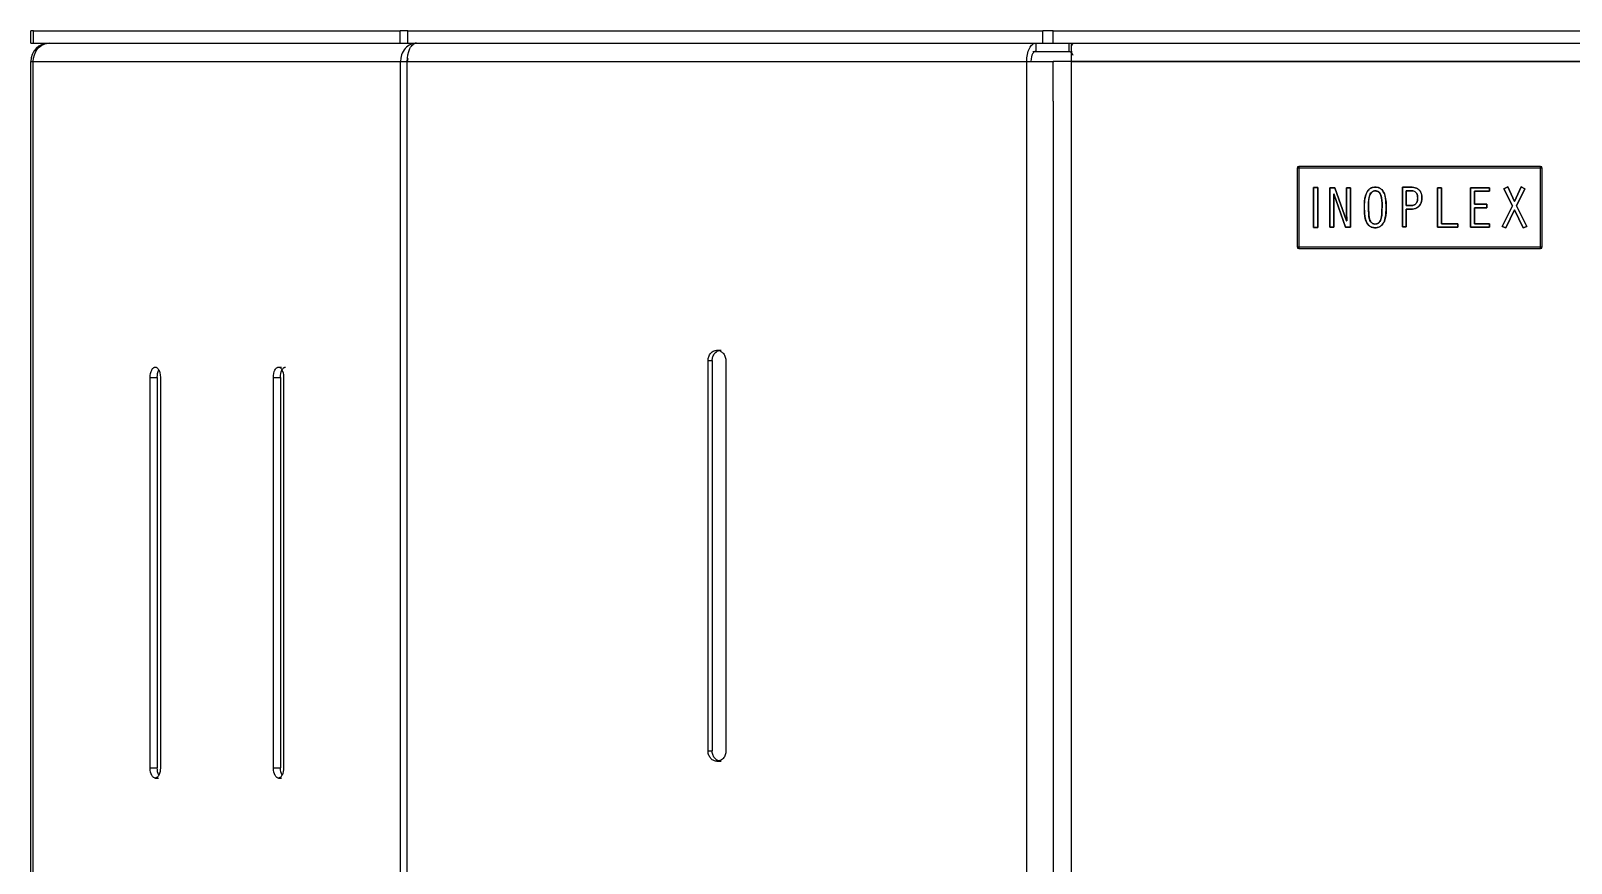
# Model space of a CAD drawing. Header units: millimetres. Extents: x 10366 to 13995, y 24552 to 29685.
# Drawn here: x 12530.9 to 12905.9, y 26817.6 to 27020.2 of the extents above; entities that cross this region are included whole.
import ezdxf

# ---------------------------------------------------------------- set-up
doc = ezdxf.new("R2010")
doc.units = ezdxf.units.MM
doc.header["$LTSCALE"] = 3
doc.layers.add('Default', color=7, linetype='Continuous')

msp = doc.modelspace()

# ---------------------------------------------------------------- linework, layer by layer
at = {"layer": 'Default'}
for p, q in [((12530.92, 27017.16), (12530.92, 27020.16)), ((12531.59, 27017.16), (12531.59, 27020.16)), ((12531.59, 27020.16), (12620.84, 27020.16)), ((12620.84, 27017.16), (12620.84, 27020.16)), ((12622.67, 27017.16), (12622.67, 27020.16)), ((12622.67, 27020.16), (12777.25, 27020.16)), ((12777.25, 27017.16), (12777.25, 27020.16)), ((12779.75, 27017.16), (12779.75, 27020.16)), ((12779.75, 27020.16), (12958.24, 27020.16)), ((12531.59, 27017.16), (12620.84, 27017.16)), ((12622.67, 27017.16), (12777.25, 27017.16)), ((12775.58, 27017.16), (12775.58, 27015.16)), ((12779.75, 27017.16), (12958.24, 27017.16)), ((12783.58, 27017.16), (12783.58, 27015.16)), ((12784.24, 27012.67), (12784.24, 27016.41)), ((12530.92, 27012.67), (12531.79, 27012.67)), ((12530.92, 26397.16), (12530.92, 27012.67)), ((12531.52, 27012.67), (12620.9, 27012.67)), ((12531.52, 27012.67), (12620.9, 27012.67)), ((12531.52, 26397.16), (12531.52, 27012.67)), ((12620.9, 27012.67), (12622.64, 27012.67)), ((12620.9, 26397.16), (12620.9, 27012.67)), ((12622.55, 27012.67), (12773.34, 27012.67)), ((12622.55, 27012.67), (12773.34, 27012.67)), ((12622.55, 26397.16), (12622.55, 27012.67)), ((12773.34, 27012.67), (12774.34, 27012.67)), ((12773.34, 26397.16), (12773.34, 27012.67)), ((12774.85, 27015.16), (12775.58, 27015.16)), ((12774.85, 27015.16), (12783.58, 27015.16)), ((12775.58, 27015.16), (12783.58, 27015.16)), ((12779.75, 27003.07), (12779.75, 27012.67)), ((12784.24, 27012.67), (12953.74, 27012.67)), ((12953.73, 27012.67), (12784.25, 27012.67)), ((12784.25, 26397.16), (12784.25, 27012.67)), ((12779.75, 27003.07), (12779.75, 26996.19)), ((12779.75, 26996.19), (12779.75, 26992.51)), ((12779.75, 26992.51), (12779.75, 26983.23)), ((12839.15, 26986.77), (12839.15, 26967.56)), ((12898.44, 26987.17), (12839.55, 26987.17)), ((12898.44, 26986.77), (12839.55, 26986.77)), ((12839.55, 26986.77), (12839.55, 26967.56)), ((12898.44, 26967.56), (12898.44, 26986.77)), ((12898.84, 26967.56), (12898.84, 26986.77)), ((12779.75, 26983.23), (12779.75, 26979.39)), ((12779.75, 26979.39), (12779.75, 26959.55)), ((12843.15, 26982.01), (12844.2, 26982.01)), ((12843.15, 26972.33), (12843.15, 26982.01)), ((12843.15, 26982.01), (12844.2, 26982.01)), ((12843.15, 26972.33), (12843.15, 26982.01)), ((12844.2, 26982.01), (12843.15, 26982.01)), ((12843.15, 26982.01), (12843.15, 26972.33)), ((12843.15, 26972.33), (12843.15, 26982.01)), ((12843.15, 26982.01), (12844.2, 26982.01)), ((12844.2, 26982.01), (12844.2, 26972.33)), ((12844.2, 26982.01), (12844.2, 26972.33)), ((12844.2, 26972.33), (12844.2, 26982.01)), ((12844.2, 26982.01), (12844.2, 26972.33)), ((12847.15, 26972.37), (12847.15, 26981.99)), ((12847.15, 26972.37), (12847.15, 26981.99)), ((12847.15, 26981.99), (12848.36, 26981.99)), ((12847.15, 26981.99), (12848.36, 26981.99)), ((12848.36, 26981.99), (12847.15, 26981.99)), ((12847.15, 26981.99), (12847.15, 26972.37)), ((12847.15, 26972.37), (12847.15, 26981.99)), ((12847.15, 26981.99), (12848.36, 26981.99)), ((12848.07, 26980.45), (12848.12, 26978.27)), ((12848.07, 26980.45), (12848.12, 26978.27)), ((12848.12, 26978.27), (12848.07, 26980.45)), ((12848.07, 26980.45), (12848.12, 26978.27)), ((12850.96, 26972.37), (12848.1, 26980.48)), ((12850.96, 26972.37), (12848.1, 26980.48)), ((12848.1, 26980.48), (12850.96, 26972.37)), ((12850.96, 26972.37), (12848.1, 26980.48)), ((12848.36, 26981.99), (12851.22, 26973.9)), ((12848.36, 26981.99), (12851.22, 26973.9)), ((12851.22, 26973.9), (12848.36, 26981.99)), ((12848.36, 26981.99), (12851.22, 26973.9)), ((12851.21, 26976.07), (12851.21, 26981.99)), ((12851.21, 26981.99), (12852.17, 26981.99)), ((12851.21, 26981.99), (12852.17, 26981.99)), ((12851.21, 26976.07), (12851.21, 26981.99)), ((12851.21, 26981.99), (12851.21, 26976.07)), ((12852.17, 26981.99), (12851.21, 26981.99)), ((12851.21, 26976.07), (12851.21, 26981.99)), ((12851.21, 26981.99), (12852.17, 26981.99)), ((12852.17, 26981.99), (12852.17, 26972.37)), ((12852.17, 26981.99), (12852.17, 26972.37)), ((12852.17, 26972.37), (12852.17, 26981.99)), ((12852.17, 26981.99), (12852.17, 26972.37)), ((12864.78, 26972.5), (12864.78, 26982.13)), ((12864.78, 26972.5), (12864.78, 26982.13)), ((12864.78, 26982.13), (12864.78, 26972.5)), ((12864.78, 26972.5), (12864.78, 26982.13)), ((12865.75, 26981.26), (12865.75, 26977.65)), ((12865.75, 26981.26), (12865.75, 26977.65)), ((12865.75, 26981.26), (12865.75, 26977.65)), ((12865.75, 26977.65), (12865.75, 26981.26)), ((12873.33, 26981.99), (12874.3, 26981.99)), ((12873.33, 26981.99), (12874.3, 26981.99)), ((12873.33, 26972.37), (12873.33, 26981.99)), ((12873.33, 26972.37), (12873.33, 26981.99)), ((12873.33, 26981.99), (12873.33, 26972.37)), ((12874.3, 26981.99), (12873.33, 26981.99)), ((12873.33, 26972.37), (12873.33, 26981.99)), ((12873.33, 26981.99), (12874.3, 26981.99)), ((12874.3, 26981.99), (12874.3, 26973.23)), ((12874.3, 26981.99), (12874.3, 26973.23)), ((12874.3, 26973.23), (12874.3, 26981.99)), ((12874.3, 26981.99), (12874.3, 26973.23)), ((12881.34, 26972.37), (12881.34, 26981.99)), ((12881.34, 26981.99), (12886.03, 26981.99)), ((12881.34, 26981.99), (12886.03, 26981.99)), ((12881.34, 26972.37), (12881.34, 26981.99)), ((12881.34, 26972.37), (12881.34, 26981.99)), ((12881.34, 26981.99), (12886.03, 26981.99)), ((12881.34, 26981.99), (12881.34, 26972.37)), ((12886.03, 26981.99), (12881.34, 26981.99)), ((12886.03, 26981.13), (12882.31, 26981.13)), ((12882.31, 26981.13), (12882.31, 26977.95)), ((12882.31, 26981.13), (12882.31, 26977.95)), ((12886.03, 26981.13), (12882.31, 26981.13)), ((12882.31, 26981.13), (12882.31, 26977.95)), ((12882.31, 26977.95), (12882.31, 26981.13)), ((12886.03, 26981.13), (12882.31, 26981.13)), ((12882.31, 26981.13), (12886.03, 26981.13)), ((12886.03, 26981.99), (12886.03, 26981.13)), ((12886.03, 26981.99), (12886.03, 26981.13)), ((12886.03, 26981.99), (12886.03, 26981.13)), ((12886.03, 26981.13), (12886.03, 26981.99)), ((12889.52, 26981.73), (12890.42, 26982.18)), ((12889.52, 26981.73), (12890.42, 26982.18)), ((12890.42, 26982.18), (12889.52, 26981.73)), ((12889.52, 26981.73), (12890.42, 26982.18)), ((12891.59, 26977.6), (12889.52, 26981.73)), ((12891.59, 26977.6), (12889.52, 26981.73)), ((12889.52, 26981.73), (12891.59, 26977.6)), ((12891.59, 26977.6), (12889.52, 26981.73)), ((12890.42, 26982.18), (12892.06, 26978.59)), ((12890.42, 26982.18), (12892.06, 26978.59)), ((12892.06, 26978.59), (12890.42, 26982.18)), ((12890.42, 26982.18), (12892.06, 26978.59)), ((12892.06, 26978.59), (12893.71, 26982.18)), ((12892.06, 26978.59), (12893.71, 26982.18)), ((12893.71, 26982.18), (12892.06, 26978.59)), ((12892.06, 26978.59), (12893.71, 26982.18)), ((12894.6, 26981.73), (12892.54, 26977.6)), ((12894.6, 26981.73), (12892.54, 26977.6)), ((12892.54, 26977.6), (12894.6, 26981.73)), ((12894.6, 26981.73), (12892.54, 26977.6)), ((12893.71, 26982.18), (12894.6, 26981.73)), ((12893.71, 26982.18), (12894.6, 26981.73)), ((12894.6, 26981.73), (12893.71, 26982.18)), ((12893.71, 26982.18), (12894.6, 26981.73)), ((12848.12, 26978.27), (12848.12, 26972.37)), ((12848.12, 26978.27), (12848.12, 26972.37)), ((12848.12, 26972.37), (12848.12, 26978.27)), ((12848.12, 26978.27), (12848.12, 26972.37)), ((12851.25, 26973.92), (12851.21, 26976.07)), ((12851.25, 26973.92), (12851.21, 26976.07)), ((12851.21, 26976.07), (12851.25, 26973.92)), ((12851.25, 26973.92), (12851.21, 26976.07)), ((12865.75, 26976.79), (12865.75, 26972.5)), ((12865.75, 26976.79), (12865.75, 26972.5)), ((12865.75, 26972.5), (12865.75, 26976.79)), ((12865.75, 26976.79), (12865.75, 26972.5)), ((12882.31, 26977.95), (12885.38, 26977.95)), ((12882.31, 26977.95), (12885.38, 26977.95)), ((12882.31, 26977.95), (12885.38, 26977.95)), ((12885.38, 26977.95), (12882.31, 26977.95)), ((12885.38, 26977.08), (12882.31, 26977.08)), ((12882.31, 26977.08), (12882.31, 26973.23)), ((12882.31, 26977.08), (12882.31, 26973.23)), ((12885.38, 26977.08), (12882.31, 26977.08)), ((12885.38, 26977.08), (12882.31, 26977.08)), ((12882.31, 26977.08), (12882.31, 26973.23)), ((12882.31, 26977.08), (12885.38, 26977.08)), ((12882.31, 26973.23), (12882.31, 26977.08)), ((12885.38, 26977.95), (12885.38, 26977.08)), ((12885.38, 26977.95), (12885.38, 26977.08)), ((12885.38, 26977.95), (12885.38, 26977.08)), ((12885.38, 26977.08), (12885.38, 26977.95)), ((12889.08, 26972.58), (12891.59, 26977.6)), ((12889.08, 26972.58), (12891.59, 26977.6)), ((12891.59, 26977.6), (12889.08, 26972.58)), ((12889.08, 26972.58), (12891.59, 26977.6)), ((12892.08, 26976.58), (12889.94, 26972.18)), ((12892.08, 26976.58), (12889.94, 26972.18)), ((12889.94, 26972.18), (12892.08, 26976.58)), ((12892.08, 26976.58), (12889.94, 26972.18)), ((12894.18, 26972.18), (12892.08, 26976.58)), ((12894.18, 26972.18), (12892.08, 26976.58)), ((12892.08, 26976.58), (12894.18, 26972.18)), ((12894.18, 26972.18), (12892.08, 26976.58)), ((12892.54, 26977.6), (12895.05, 26972.58)), ((12892.54, 26977.6), (12895.05, 26972.58)), ((12895.05, 26972.58), (12892.54, 26977.6)), ((12892.54, 26977.6), (12895.05, 26972.58)), ((12844.2, 26972.33), (12843.15, 26972.33)), ((12844.2, 26972.33), (12843.15, 26972.33)), ((12843.15, 26972.33), (12844.2, 26972.33)), ((12844.2, 26972.33), (12843.15, 26972.33)), ((12848.12, 26972.37), (12847.15, 26972.37)), ((12848.12, 26972.37), (12847.15, 26972.37)), ((12847.15, 26972.37), (12848.12, 26972.37)), ((12848.12, 26972.37), (12847.15, 26972.37)), ((12852.17, 26972.37), (12850.96, 26972.37)), ((12852.17, 26972.37), (12850.96, 26972.37)), ((12850.96, 26972.37), (12852.17, 26972.37)), ((12852.17, 26972.37), (12850.96, 26972.37)), ((12851.22, 26973.9), (12851.25, 26973.92)), ((12851.22, 26973.9), (12851.25, 26973.92)), ((12851.25, 26973.92), (12851.22, 26973.9)), ((12851.22, 26973.9), (12851.25, 26973.92)), ((12865.75, 26972.5), (12864.78, 26972.5)), ((12865.75, 26972.5), (12864.78, 26972.5)), ((12864.78, 26972.5), (12865.75, 26972.5)), ((12865.75, 26972.5), (12864.78, 26972.5)), ((12878.26, 26972.37), (12873.33, 26972.37)), ((12878.26, 26972.37), (12873.33, 26972.37)), ((12873.33, 26972.37), (12878.26, 26972.37)), ((12878.26, 26972.37), (12873.33, 26972.37)), ((12874.3, 26973.23), (12878.26, 26973.23)), ((12874.3, 26973.23), (12878.26, 26973.23)), ((12878.26, 26973.23), (12874.3, 26973.23)), ((12874.3, 26973.23), (12878.26, 26973.23)), ((12878.26, 26973.23), (12878.26, 26972.37)), ((12878.26, 26973.23), (12878.26, 26972.37)), ((12878.26, 26972.37), (12878.26, 26973.23)), ((12878.26, 26973.23), (12878.26, 26972.37)), ((12886.03, 26972.37), (12881.34, 26972.37)), ((12886.03, 26972.37), (12881.34, 26972.37)), ((12886.03, 26972.37), (12881.34, 26972.37)), ((12881.34, 26972.37), (12886.03, 26972.37)), ((12882.31, 26973.23), (12886.03, 26973.23)), ((12882.31, 26973.23), (12886.03, 26973.23)), ((12882.31, 26973.23), (12886.03, 26973.23)), ((12886.03, 26973.23), (12882.31, 26973.23)), ((12886.03, 26973.23), (12886.03, 26972.37)), ((12886.03, 26973.23), (12886.03, 26972.37)), ((12886.03, 26973.23), (12886.03, 26972.37)), ((12886.03, 26972.37), (12886.03, 26973.23)), ((12889.94, 26972.18), (12889.08, 26972.58)), ((12889.94, 26972.18), (12889.08, 26972.58)), ((12889.08, 26972.58), (12889.94, 26972.18)), ((12889.94, 26972.18), (12889.08, 26972.58)), ((12895.05, 26972.58), (12894.18, 26972.18)), ((12895.05, 26972.58), (12894.18, 26972.18)), ((12894.18, 26972.18), (12895.05, 26972.58)), ((12895.05, 26972.58), (12894.18, 26972.18)), ((12839.55, 26967.56), (12898.44, 26967.56)), ((12839.55, 26967.16), (12898.44, 26967.16)), ((12779.75, 26959.55), (12779.75, 26954.11)), ((12779.75, 26954.11), (12779.75, 26939.39)), ((12697.94, 26942.42), (12698.94, 26942.42)), ((12591.21, 26938.32), (12591.98, 26938.32)), ((12695.78, 26844.92), (12695.78, 26939.92)), ((12695.78, 26939.92), (12696.78, 26939.92)), ((12696.78, 26939.92), (12696.78, 26844.92)), ((12700.11, 26939.92), (12700.11, 26844.92)), ((12779.75, 26939.39), (12779.75, 26922.75)), ((12559.96, 26840.82), (12559.96, 26935.82)), ((12559.96, 26935.82), (12561.69, 26935.82)), ((12561.69, 26935.82), (12561.69, 26840.82)), ((12562.46, 26935.82), (12562.46, 26840.82)), ((12589.96, 26840.82), (12589.96, 26935.82)), ((12589.96, 26935.82), (12591.69, 26935.82)), ((12591.69, 26935.82), (12591.69, 26840.82)), ((12592.46, 26935.82), (12592.46, 26840.82)), ((12779.75, 26922.75), (12779.75, 26906.11)), ((12779.75, 26906.11), (12779.75, 26901.63)), ((12779.75, 26901.63), (12779.75, 26891.39)), ((12779.75, 26891.39), (12779.75, 26877.63)), ((12779.75, 26877.63), (12779.75, 26866.11)), ((12779.75, 26866.11), (12779.75, 26859.07)), ((12779.75, 26859.07), (12779.75, 26857.15)), ((12779.75, 26857.15), (12779.75, 26854.91)), ((12779.75, 26854.91), (12779.75, 26852.67)), ((12779.75, 26852.67), (12779.75, 26849.79)), ((12779.75, 26849.79), (12779.75, 26847.23)), ((12695.78, 26844.92), (12696.78, 26844.92)), ((12779.75, 26847.23), (12779.75, 26845.31)), ((12779.75, 26845.31), (12779.75, 26842.43)), ((12559.96, 26840.82), (12561.69, 26840.82)), ((12589.96, 26840.82), (12591.69, 26840.82)), ((12697.94, 26842.42), (12698.94, 26842.42)), ((12779.75, 26842.43), (12779.75, 26838.59)), ((12561.21, 26838.32), (12561.99, 26838.32)), ((12591.21, 26838.32), (12591.98, 26838.32)), ((12779.75, 26838.59), (12779.75, 26837.63)), ((12779.75, 26837.63), (12779.75, 26836.35)), ((12779.75, 26836.35), (12779.75, 26833.15)), ((12779.75, 26833.15), (12779.75, 26831.55)), ((12779.75, 26831.55), (12779.75, 26826.75)), ((12779.75, 26826.75), (12779.75, 26825.79)), ((12779.75, 26825.79), (12779.75, 26823.87)), ((12779.75, 26823.87), (12779.75, 26820.99)), ((12779.75, 26820.99), (12779.75, 26819.07)), ((12779.75, 26819.07), (12779.75, 26817.79)), ((12779.75, 26817.79), (12779.75, 26813.95))]:
    msp.add_line(p, q, dxfattribs=at)
for points in [[(12531.59, 27020.16, 0), (12530.92, 27020.16, 0)], [(12622.67, 27020.16, 0), (12620.84, 27020.16, 0)], [(12779.75, 27020.16, 0), (12777.25, 27020.16, 0)], [(12530.92, 27017.16, 0), (12530.92, 27017.16, 0), (12530.92, 27017.16, 0), (12530.92, 27017.16, 0), (12530.92, 27017.16, 0), (12530.92, 27017.16, 0), (12530.92, 27017.16, 0), (12530.92, 27017.16, 0), (12530.92, 27017.16, 0), (12530.92, 27017.16, 0), (12530.92, 27017.16, 0), (12530.92, 27017.16, 0), (12530.92, 27017.16, 0), (12530.92, 27017.16, 0), (12530.94, 27017.16, 0), (12530.99, 27017.16, 0), (12531.59, 27017.16, 0)], [(12531.52, 27012.67, 0), (12531.59, 27013.49, 0), (12531.79, 27014.33, 0), (12531.95, 27014.74, 0), (12532.15, 27015.13, 0), (12532.39, 27015.5, 0), (12532.66, 27015.85, 0), (12532.96, 27016.16, 0), (12533.28, 27016.43, 0), (12533.62, 27016.66, 0), (12533.98, 27016.85, 0), (12534.34, 27016.99, 0), (12534.7, 27017.09, 0), (12535.06, 27017.14, 0), (12535.41, 27017.16, 0)], [(12620.84, 27017.16, 0), (12622.67, 27017.16, 0)], [(12624.79, 27017.16, 0), (12624.44, 27017.14, 0), (12624.08, 27017.09, 0), (12623.72, 27016.99, 0), (12623.36, 27016.85, 0), (12623.01, 27016.66, 0), (12622.66, 27016.43, 0), (12622.34, 27016.16, 0), (12622.04, 27015.85, 0), (12621.77, 27015.5, 0), (12621.54, 27015.13, 0), (12621.34, 27014.74, 0), (12621.18, 27014.33, 0), (12621.05, 27013.91, 0), (12620.97, 27013.49, 0), (12620.9, 27012.67, 0)], [(12622.55, 27012.67, 0), (12622.58, 27013.49, 0), (12622.7, 27014.33, 0), (12622.91, 27015.13, 0), (12623.2, 27015.85, 0), (12623.38, 27016.16, 0), (12623.56, 27016.43, 0), (12623.76, 27016.66, 0), (12623.97, 27016.85, 0), (12624.17, 27016.99, 0), (12624.38, 27017.09, 0), (12624.49, 27017.12, 0), (12624.59, 27017.14, 0), (12624.69, 27017.16, 0), (12624.79, 27017.16, 0)], [(12773.34, 27012.67, 0), (12773.38, 27013.57, 0), (12773.52, 27014.42, 0), (12773.73, 27015.2, 0), (12774.01, 27015.88, 0), (12774.17, 27016.17, 0), (12774.35, 27016.43, 0), (12774.54, 27016.65, 0), (12774.74, 27016.83, 0), (12774.94, 27016.98, 0), (12775.15, 27017.08, 0), (12775.26, 27017.12, 0), (12775.37, 27017.14, 0), (12775.48, 27017.16, 0), (12775.58, 27017.16, 0)], [(12777.25, 27017.16, 0), (12779.75, 27017.16, 0)], [(12783.58, 27017.16, 0), (12783.71, 27017.16, 0), (12783.84, 27017.13, 0), (12783.97, 27017.09, 0), (12784.1, 27017.04, 0), (12784.23, 27016.97, 0), (12784.35, 27016.89, 0), (12784.59, 27016.69, 0)], [(12784.24, 27016.41, 0), (12784.31, 27016.97, 0), (12784.33, 27017.05, 0), (12784.35, 27017.11, 0), (12784.36, 27017.14, 0), (12784.37, 27017.14, 0), (12784.37, 27017.15, 0), (12784.38, 27017.16, 0), (12784.38, 27017.16, 0), (12784.38, 27017.16, 0), (12784.38, 27017.16, 0), (12784.39, 27017.16, 0), (12784.39, 27017.16, 0), (12784.39, 27017.16, 0)], [(12784.24, 27012.67, 0), (12784.24, 27016.41, 0)], [(12530.92, 27012.67, 0), (12530.92, 27012.67, 0), (12530.92, 27012.67, 0), (12530.92, 27012.67, 0), (12530.92, 27012.67, 0), (12530.92, 27012.67, 0), (12530.92, 27012.67, 0), (12530.92, 27012.67, 0), (12530.92, 27012.67, 0), (12530.92, 27012.67, 0), (12530.92, 27012.67, 0), (12530.92, 27012.67, 0), (12530.92, 27012.67, 0), (12530.92, 27012.67, 0), (12530.93, 27012.67, 0), (12530.98, 27012.67, 0), (12531.52, 27012.67, 0)], [(12620.9, 27012.67, 0), (12622.55, 27012.67, 0)], [(12622.64, 27012.67, 0), (12622.66, 27013.06, 0), (12622.74, 27013.43, 0)], [(12773.34, 27012.67, 0), (12779.92, 27012.67, 0)], [(12775.58, 27015.16, 0), (12775.52, 27015.16, 0), (12775.46, 27015.15, 0), (12775.4, 27015.13, 0), (12775.33, 27015.11, 0), (12775.21, 27015.05, 0), (12775.1, 27014.97, 0), (12774.99, 27014.86, 0), (12774.88, 27014.73, 0), (12774.78, 27014.58, 0), (12774.61, 27014.23, 0), (12774.48, 27013.83, 0), (12774.39, 27013.38, 0), (12774.34, 27012.67, 0)], [(12784.25, 27012.67, 0), (12780.78, 27012.67, 0), (12779.89, 27012.67, 0), (12779.76, 27012.67, 0), (12779.75, 27012.67, 0), (12779.75, 27012.67, 0), (12779.75, 27012.67, 0), (12779.75, 27012.67, 0), (12779.75, 27012.67, 0), (12779.75, 27012.67, 0), (12779.75, 27012.67, 0), (12779.75, 27012.67, 0), (12779.75, 27012.67, 0), (12779.75, 27012.67, 0), (12779.75, 27012.67, 0), (12779.75, 27012.67, 0), (12779.75, 27012.67, 0), (12779.75, 27012.67, 0), (12779.75, 27012.67, 0), (12779.75, 27012.67, 0), (12779.75, 27012.67, 0), (12779.75, 27012.67, 0), (12779.76, 27012.67, 0), (12779.76, 27012.67, 0), (12779.84, 27012.67, 0)], [(12783.58, 27015.16, 0), (12783.65, 27015.16, 0), (12783.73, 27015.15, 0), (12783.8, 27015.13, 0), (12783.87, 27015.1, 0), (12783.93, 27015.06, 0), (12784, 27015.02, 0), (12784.13, 27014.91, 0), (12784.25, 27014.77, 0), (12784.37, 27014.61, 0), (12784.47, 27014.42, 0), (12784.56, 27014.21, 0)], [(12784.24, 27012.67, 0), (12784.28, 27014.44, 0), (12784.33, 27014.98, 0), (12784.36, 27015.12, 0), (12784.37, 27015.14, 0), (12784.38, 27015.15, 0), (12784.38, 27015.16, 0), (12784.38, 27015.16, 0), (12784.38, 27015.16, 0), (12784.39, 27015.16, 0), (12784.39, 27015.16, 0), (12784.39, 27015.16, 0), (12784.39, 27015.16, 0), (12784.39, 27015.16, 0), (12784.39, 27015.16, 0)], [(12839.55, 26986.77, 0), (12839.15, 26986.77, 0)], [(12839.55, 26987.17, 0), (12839.55, 26987.17, 0), (12839.55, 26987.17, 0), (12839.55, 26987.17, 0), (12839.55, 26987.17, 0), (12839.55, 26987.17, 0), (12839.55, 26987.17, 0), (12839.55, 26987.17, 0), (12839.55, 26987.17, 0), (12839.55, 26987.17, 0), (12839.55, 26987.17, 0), (12839.55, 26987.17, 0), (12839.55, 26987.17, 0), (12839.55, 26987.17, 0), (12839.55, 26987.16, 0), (12839.55, 26987.12, 0), (12839.55, 26986.77, 0)], [(12898.44, 26986.77, 0), (12898.44, 26987.17, 0)], [(12898.84, 26986.77, 0), (12898.84, 26986.77, 0), (12898.84, 26986.77, 0), (12898.84, 26986.77, 0), (12898.84, 26986.77, 0), (12898.84, 26986.77, 0), (12898.84, 26986.77, 0), (12898.84, 26986.77, 0), (12898.84, 26986.77, 0), (12898.84, 26986.77, 0), (12898.84, 26986.77, 0), (12898.84, 26986.77, 0), (12898.84, 26986.77, 0), (12898.84, 26986.77, 0), (12898.84, 26986.77, 0), (12898.83, 26986.77, 0), (12898.79, 26986.77, 0), (12898.44, 26986.77, 0)], [(12864.78, 26982.13, 0), (12866.37, 26982.13, 0), (12867.19, 26982.12, 0), (12867.58, 26982.07, 0), (12867.94, 26981.98, 0), (12868.27, 26981.86, 0), (12868.56, 26981.69, 0), (12868.81, 26981.49, 0), (12869.03, 26981.26, 0), (12869.21, 26980.99, 0), (12869.35, 26980.68, 0), (12869.45, 26980.34, 0), (12869.51, 26979.97, 0), (12869.53, 26979.56, 0), (12869.5, 26979.11, 0), (12869.44, 26978.7, 0), (12869.33, 26978.32, 0), (12869.18, 26977.99, 0), (12869, 26977.69, 0), (12868.78, 26977.43, 0), (12868.54, 26977.22, 0), (12868.27, 26977.05, 0), (12867.97, 26976.92, 0), (12867.66, 26976.83, 0), (12867.32, 26976.79, 0), (12865.75, 26976.79, 0)], [(12864.78, 26982.13, 0), (12866.37, 26982.13, 0), (12867.19, 26982.12, 0), (12867.58, 26982.07, 0), (12867.94, 26981.98, 0), (12868.27, 26981.86, 0), (12868.56, 26981.69, 0), (12868.81, 26981.49, 0), (12869.03, 26981.26, 0), (12869.21, 26980.99, 0), (12869.35, 26980.68, 0), (12869.45, 26980.34, 0), (12869.51, 26979.97, 0), (12869.53, 26979.56, 0), (12869.5, 26979.11, 0), (12869.44, 26978.7, 0), (12869.33, 26978.32, 0), (12869.18, 26977.99, 0), (12869, 26977.69, 0), (12868.78, 26977.43, 0), (12868.54, 26977.22, 0), (12868.27, 26977.05, 0), (12867.97, 26976.92, 0), (12867.66, 26976.83, 0), (12867.32, 26976.79, 0), (12865.75, 26976.79, 0)], [(12865.75, 26976.79, 0), (12867.23, 26976.79, 0), (12867.59, 26976.82, 0), (12867.95, 26976.91, 0), (12868.29, 26977.06, 0), (12868.45, 26977.15, 0), (12868.6, 26977.26, 0), (12868.74, 26977.38, 0), (12868.98, 26977.66, 0), (12869.18, 26977.97, 0), (12869.33, 26978.31, 0), (12869.43, 26978.67, 0), (12869.5, 26979.03, 0), (12869.53, 26979.4, 0), (12869.52, 26979.77, 0), (12869.49, 26980.14, 0), (12869.41, 26980.5, 0), (12869.28, 26980.84, 0), (12869.1, 26981.16, 0), (12868.99, 26981.31, 0), (12868.86, 26981.45, 0), (12868.72, 26981.57, 0), (12868.58, 26981.68, 0), (12868.25, 26981.86, 0), (12867.91, 26981.99, 0), (12867.55, 26982.07, 0), (12867.18, 26982.12, 0), (12864.78, 26982.13, 0)], [(12864.78, 26982.13, 0), (12866.37, 26982.13, 0), (12867.19, 26982.12, 0), (12867.58, 26982.07, 0), (12867.94, 26981.98, 0), (12868.27, 26981.86, 0), (12868.56, 26981.69, 0), (12868.81, 26981.49, 0), (12869.03, 26981.26, 0), (12869.21, 26980.99, 0), (12869.35, 26980.68, 0), (12869.45, 26980.34, 0), (12869.51, 26979.97, 0), (12869.53, 26979.56, 0), (12869.5, 26979.11, 0), (12869.44, 26978.7, 0), (12869.33, 26978.32, 0), (12869.18, 26977.99, 0), (12869, 26977.69, 0), (12868.78, 26977.43, 0), (12868.54, 26977.22, 0), (12868.27, 26977.05, 0), (12867.97, 26976.92, 0), (12867.66, 26976.83, 0), (12867.32, 26976.79, 0), (12865.75, 26976.79, 0)], [(12865.75, 26977.65, 0), (12866.8, 26977.67, 0), (12867.3, 26977.68, 0), (12867.52, 26977.73, 0), (12867.71, 26977.81, 0), (12867.8, 26977.86, 0), (12867.89, 26977.91, 0), (12868.05, 26978.05, 0), (12868.18, 26978.22, 0), (12868.29, 26978.41, 0), (12868.38, 26978.63, 0), (12868.45, 26978.88, 0), (12868.5, 26979.16, 0), (12868.52, 26979.46, 0), (12868.51, 26979.77, 0), (12868.48, 26980.04, 0), (12868.42, 26980.29, 0), (12868.34, 26980.51, 0), (12868.22, 26980.69, 0), (12868.09, 26980.85, 0), (12867.93, 26980.98, 0), (12867.75, 26981.09, 0), (12867.54, 26981.17, 0), (12867.32, 26981.22, 0), (12867.07, 26981.26, 0), (12865.75, 26981.26, 0)], [(12865.75, 26977.65, 0), (12866.8, 26977.67, 0), (12867.3, 26977.68, 0), (12867.52, 26977.73, 0), (12867.71, 26977.81, 0), (12867.8, 26977.86, 0), (12867.89, 26977.91, 0), (12868.05, 26978.05, 0), (12868.18, 26978.22, 0), (12868.29, 26978.41, 0), (12868.38, 26978.63, 0), (12868.45, 26978.88, 0), (12868.5, 26979.16, 0), (12868.52, 26979.46, 0), (12868.51, 26979.77, 0), (12868.48, 26980.04, 0), (12868.42, 26980.29, 0), (12868.34, 26980.51, 0), (12868.22, 26980.69, 0), (12868.09, 26980.85, 0), (12867.93, 26980.98, 0), (12867.75, 26981.09, 0), (12867.54, 26981.17, 0), (12867.32, 26981.22, 0), (12867.07, 26981.26, 0), (12865.75, 26981.26, 0)], [(12865.75, 26977.65, 0), (12866.8, 26977.67, 0), (12867.3, 26977.68, 0), (12867.52, 26977.73, 0), (12867.71, 26977.81, 0), (12867.8, 26977.86, 0), (12867.89, 26977.91, 0), (12868.05, 26978.05, 0), (12868.18, 26978.22, 0), (12868.29, 26978.41, 0), (12868.38, 26978.63, 0), (12868.45, 26978.88, 0), (12868.5, 26979.16, 0), (12868.52, 26979.46, 0), (12868.51, 26979.77, 0), (12868.48, 26980.04, 0), (12868.42, 26980.29, 0), (12868.34, 26980.51, 0), (12868.22, 26980.69, 0), (12868.09, 26980.85, 0), (12867.93, 26980.98, 0), (12867.75, 26981.09, 0), (12867.54, 26981.17, 0), (12867.32, 26981.22, 0), (12867.07, 26981.26, 0), (12865.75, 26981.26, 0)], [(12865.75, 26981.26, 0), (12866.73, 26981.26, 0), (12867.22, 26981.24, 0), (12867.46, 26981.19, 0), (12867.69, 26981.11, 0), (12867.8, 26981.06, 0), (12867.91, 26981, 0), (12868.01, 26980.92, 0), (12868.1, 26980.84, 0), (12868.18, 26980.75, 0), (12868.25, 26980.65, 0), (12868.32, 26980.54, 0), (12868.41, 26980.32, 0), (12868.47, 26980.08, 0), (12868.51, 26979.84, 0), (12868.51, 26979.35, 0), (12868.45, 26978.86, 0), (12868.38, 26978.62, 0), (12868.29, 26978.4, 0), (12868.16, 26978.19, 0), (12868.08, 26978.09, 0), (12868, 26978, 0), (12867.9, 26977.92, 0), (12867.8, 26977.85, 0), (12867.69, 26977.8, 0), (12867.58, 26977.75, 0), (12867.46, 26977.71, 0), (12867.34, 26977.69, 0), (12867.1, 26977.67, 0), (12865.75, 26977.65, 0)], [(12839.15, 26967.56, 0), (12839.15, 26967.56, 0), (12839.15, 26967.56, 0), (12839.15, 26967.56, 0), (12839.15, 26967.56, 0), (12839.15, 26967.56, 0), (12839.15, 26967.56, 0), (12839.15, 26967.56, 0), (12839.15, 26967.56, 0), (12839.15, 26967.56, 0), (12839.15, 26967.56, 0), (12839.15, 26967.56, 0), (12839.15, 26967.56, 0), (12839.15, 26967.56, 0), (12839.15, 26967.56, 0), (12839.16, 26967.56, 0), (12839.2, 26967.56, 0), (12839.55, 26967.56, 0)], [(12839.55, 26967.56, 0), (12839.55, 26967.16, 0)], [(12898.44, 26967.16, 0), (12898.44, 26967.16, 0), (12898.44, 26967.16, 0), (12898.44, 26967.16, 0), (12898.44, 26967.16, 0), (12898.44, 26967.16, 0), (12898.44, 26967.16, 0), (12898.44, 26967.16, 0), (12898.44, 26967.16, 0), (12898.44, 26967.16, 0), (12898.44, 26967.16, 0), (12898.44, 26967.16, 0), (12898.44, 26967.16, 0), (12898.44, 26967.17, 0), (12898.44, 26967.17, 0), (12898.44, 26967.21, 0), (12898.44, 26967.56, 0)], [(12898.44, 26967.56, 0), (12898.84, 26967.56, 0)], [(12695.78, 26939.92, 0), (12695.78, 26939.98, 0), (12695.82, 26940.4, 0), (12695.87, 26940.63, 0), (12695.94, 26940.86, 0), (12696.03, 26941.09, 0), (12696.15, 26941.31, 0), (12696.28, 26941.52, 0), (12696.44, 26941.72, 0), (12696.61, 26941.89, 0), (12696.81, 26942.05, 0), (12697.02, 26942.18, 0), (12697.24, 26942.28, 0), (12697.47, 26942.36, 0), (12697.7, 26942.4, 0), (12697.94, 26942.42, 0)], [(12696.78, 26939.92, 0), (12696.78, 26939.98, 0), (12696.82, 26940.4, 0), (12696.87, 26940.63, 0), (12696.94, 26940.86, 0), (12697.03, 26941.09, 0), (12697.15, 26941.31, 0), (12697.28, 26941.52, 0), (12697.44, 26941.72, 0), (12697.61, 26941.89, 0), (12697.81, 26942.05, 0), (12698.02, 26942.18, 0), (12698.24, 26942.28, 0), (12698.47, 26942.36, 0), (12698.7, 26942.4, 0), (12698.94, 26942.42, 0)], [(12697.94, 26942.42, 0), (12698.14, 26942.41, 0), (12698.33, 26942.38, 0), (12698.52, 26942.33, 0), (12698.72, 26942.25, 0), (12698.9, 26942.16, 0), (12699.07, 26942.05, 0), (12699.24, 26941.92, 0), (12699.4, 26941.77, 0), (12699.55, 26941.6, 0), (12699.68, 26941.41, 0), (12699.8, 26941.21, 0), (12699.9, 26941, 0), (12699.98, 26940.77, 0), (12700.04, 26940.52, 0), (12700.09, 26940.25, 0), (12700.11, 26939.92, 0)], [(12559.96, 26935.82, 0), (12559.96, 26935.89, 0), (12559.98, 26936.3, 0), (12560.05, 26936.77, 0), (12560.18, 26937.22, 0), (12560.34, 26937.62, 0), (12560.45, 26937.8, 0), (12560.56, 26937.95, 0), (12560.68, 26938.08, 0), (12560.8, 26938.19, 0), (12560.87, 26938.23, 0), (12560.94, 26938.26, 0), (12561, 26938.29, 0), (12561.07, 26938.31, 0), (12561.14, 26938.32, 0), (12561.21, 26938.32, 0)], [(12561.21, 26938.32, 0), (12561.27, 26938.32, 0), (12561.32, 26938.31, 0), (12561.44, 26938.28, 0), (12561.55, 26938.23, 0), (12561.66, 26938.16, 0), (12561.76, 26938.07, 0), (12561.87, 26937.95, 0), (12561.96, 26937.82, 0), (12562.05, 26937.67, 0), (12562.22, 26937.31, 0), (12562.34, 26936.9, 0), (12562.42, 26936.43, 0), (12562.46, 26935.82, 0)], [(12561.69, 26935.82, 0), (12561.72, 26936.33, 0), (12561.79, 26936.8, 0), (12561.91, 26937.24, 0), (12562.08, 26937.63, 0)], [(12589.96, 26935.82, 0), (12589.96, 26935.89, 0), (12589.98, 26936.3, 0), (12590.05, 26936.77, 0), (12590.18, 26937.22, 0), (12590.34, 26937.62, 0), (12590.45, 26937.8, 0), (12590.56, 26937.95, 0), (12590.68, 26938.08, 0), (12590.8, 26938.19, 0), (12590.87, 26938.23, 0), (12590.94, 26938.26, 0), (12591, 26938.29, 0), (12591.07, 26938.31, 0), (12591.14, 26938.32, 0), (12591.21, 26938.32, 0)], [(12591.21, 26938.32, 0), (12591.27, 26938.32, 0), (12591.32, 26938.31, 0), (12591.44, 26938.28, 0), (12591.55, 26938.23, 0), (12591.66, 26938.16, 0), (12591.76, 26938.07, 0), (12591.87, 26937.95, 0), (12591.96, 26937.82, 0), (12592.05, 26937.67, 0), (12592.22, 26937.31, 0), (12592.34, 26936.9, 0), (12592.42, 26936.43, 0), (12592.46, 26935.82, 0)], [(12591.69, 26935.82, 0), (12591.72, 26936.31, 0), (12591.79, 26936.76, 0), (12591.9, 26937.19, 0), (12592.05, 26937.57, 0), (12592.14, 26937.73, 0), (12592.24, 26937.88, 0), (12592.34, 26938.01, 0), (12592.45, 26938.12, 0), (12592.57, 26938.21, 0), (12592.69, 26938.27, 0), (12592.75, 26938.29, 0), (12592.82, 26938.31, 0), (12592.88, 26938.32, 0), (12592.94, 26938.32, 0)], [(12697.94, 26842.42, 0), (12697.75, 26842.43, 0), (12697.55, 26842.46, 0), (12697.36, 26842.51, 0), (12697.17, 26842.58, 0), (12696.99, 26842.68, 0), (12696.81, 26842.79, 0), (12696.64, 26842.92, 0), (12696.49, 26843.07, 0), (12696.34, 26843.24, 0), (12696.2, 26843.43, 0), (12696.09, 26843.63, 0), (12695.99, 26843.84, 0), (12695.91, 26844.07, 0), (12695.84, 26844.31, 0), (12695.8, 26844.58, 0), (12695.78, 26844.92, 0)], [(12698.94, 26842.42, 0), (12698.75, 26842.43, 0), (12698.55, 26842.46, 0), (12698.36, 26842.51, 0), (12698.17, 26842.58, 0), (12697.99, 26842.68, 0), (12697.81, 26842.79, 0), (12697.64, 26842.92, 0), (12697.49, 26843.07, 0), (12697.34, 26843.24, 0), (12697.2, 26843.43, 0), (12697.09, 26843.63, 0), (12696.99, 26843.84, 0), (12696.91, 26844.07, 0), (12696.84, 26844.31, 0), (12696.8, 26844.58, 0), (12696.78, 26844.92, 0)], [(12700.11, 26844.92, 0), (12700.11, 26844.86, 0), (12700.07, 26844.44, 0), (12700.02, 26844.21, 0), (12699.95, 26843.98, 0), (12699.85, 26843.74, 0), (12699.74, 26843.52, 0), (12699.6, 26843.31, 0), (12699.45, 26843.12, 0), (12699.27, 26842.94, 0), (12699.08, 26842.79, 0), (12698.87, 26842.66, 0), (12698.65, 26842.56, 0), (12698.42, 26842.48, 0), (12698.18, 26842.43, 0), (12697.94, 26842.42, 0)], [(12561.21, 26838.32, 0), (12561.16, 26838.33, 0), (12561.1, 26838.33, 0), (12560.99, 26838.36, 0), (12560.88, 26838.42, 0), (12560.77, 26838.49, 0), (12560.66, 26838.58, 0), (12560.56, 26838.69, 0), (12560.46, 26838.83, 0), (12560.37, 26838.97, 0), (12560.21, 26839.33, 0), (12560.08, 26839.75, 0), (12560, 26840.22, 0), (12559.96, 26840.82, 0)], [(12562.46, 26840.82, 0), (12562.46, 26840.76, 0), (12562.44, 26840.35, 0), (12562.37, 26839.88, 0), (12562.25, 26839.43, 0), (12562.08, 26839.02, 0), (12561.98, 26838.85, 0), (12561.87, 26838.69, 0), (12561.75, 26838.56, 0), (12561.62, 26838.46, 0), (12561.55, 26838.42, 0), (12561.49, 26838.38, 0), (12561.42, 26838.36, 0), (12561.35, 26838.34, 0), (12561.28, 26838.33, 0), (12561.21, 26838.32, 0)], [(12562.08, 26839.02, 0), (12561.92, 26839.4, 0), (12561.79, 26839.85, 0), (12561.72, 26840.33, 0), (12561.69, 26840.82, 0)], [(12591.21, 26838.32, 0), (12591.16, 26838.33, 0), (12591.1, 26838.33, 0), (12590.99, 26838.36, 0), (12590.88, 26838.42, 0), (12590.77, 26838.49, 0), (12590.66, 26838.58, 0), (12590.56, 26838.69, 0), (12590.46, 26838.83, 0), (12590.37, 26838.97, 0), (12590.21, 26839.33, 0), (12590.08, 26839.75, 0), (12590, 26840.22, 0), (12589.96, 26840.82, 0)], [(12592.46, 26840.82, 0), (12592.46, 26840.76, 0), (12592.44, 26840.35, 0), (12592.37, 26839.88, 0), (12592.25, 26839.43, 0), (12592.08, 26839.02, 0), (12591.98, 26838.85, 0), (12591.87, 26838.69, 0), (12591.75, 26838.56, 0), (12591.62, 26838.46, 0), (12591.55, 26838.42, 0), (12591.49, 26838.38, 0), (12591.42, 26838.36, 0), (12591.35, 26838.34, 0), (12591.28, 26838.33, 0), (12591.21, 26838.32, 0)], [(12592.08, 26839.02, 0), (12591.92, 26839.4, 0), (12591.79, 26839.85, 0), (12591.72, 26840.33, 0), (12591.69, 26840.82, 0)]]:
    msp.add_polyline3d(points, dxfattribs=at)
for points in [[(12860.85, 26977.19, 0), (12860.79, 26978.76, 0), (12860.68, 26979.54, 0), (12860.48, 26980.3, 0), (12860.33, 26980.67, 0), (12860.15, 26981.02, 0), (12859.92, 26981.34, 0), (12859.64, 26981.62, 0), (12859.48, 26981.74, 0), (12859.32, 26981.85, 0), (12859.14, 26981.93, 0), (12858.96, 26982, 0), (12858.77, 26982.06, 0), (12858.38, 26982.11, 0), (12857.98, 26982.11, 0), (12857.59, 26982.05, 0), (12857.4, 26982, 0), (12857.22, 26981.93, 0), (12857.04, 26981.84, 0), (12856.88, 26981.73, 0), (12856.72, 26981.61, 0), (12856.58, 26981.47, 0), (12856.33, 26981.17, 0), (12856.13, 26980.83, 0), (12855.97, 26980.47, 0), (12855.74, 26979.72, 0), (12855.6, 26978.94, 0), (12855.51, 26977.36, 0), (12855.55, 26975.79, 0), (12855.65, 26975, 0), (12855.82, 26974.24, 0), (12855.95, 26973.86, 0), (12856.12, 26973.5, 0), (12856.32, 26973.17, 0), (12856.58, 26972.87, 0), (12856.72, 26972.73, 0), (12856.88, 26972.61, 0), (12857.05, 26972.51, 0), (12857.22, 26972.42, 0), (12857.41, 26972.35, 0), (12857.6, 26972.3, 0), (12857.99, 26972.24, 0), (12858.38, 26972.24, 0), (12858.77, 26972.3, 0), (12858.96, 26972.36, 0), (12859.15, 26972.43, 0), (12859.32, 26972.52, 0), (12859.49, 26972.63, 0), (12859.64, 26972.75, 0), (12859.79, 26972.88, 0), (12860.04, 26973.19, 0), (12860.24, 26973.52, 0), (12860.41, 26973.88, 0), (12860.64, 26974.64, 0), (12860.77, 26975.41, 0)], [(12860.85, 26977.19, 0), (12860.82, 26975.91, 0), (12860.73, 26975.1, 0), (12860.54, 26974.27, 0), (12860.4, 26973.87, 0), (12860.23, 26973.5, 0), (12860.02, 26973.16, 0), (12859.76, 26972.85, 0), (12859.61, 26972.72, 0), (12859.46, 26972.6, 0), (12859.29, 26972.5, 0), (12859.1, 26972.41, 0), (12858.9, 26972.34, 0), (12858.69, 26972.28, 0), (12858.46, 26972.25, 0), (12858.22, 26972.24, 0), (12857.97, 26972.24, 0), (12857.74, 26972.27, 0), (12857.52, 26972.32, 0), (12857.32, 26972.38, 0), (12857.13, 26972.47, 0), (12856.95, 26972.57, 0), (12856.79, 26972.68, 0), (12856.64, 26972.81, 0), (12856.38, 26973.1, 0), (12856.16, 26973.43, 0), (12855.98, 26973.8, 0), (12855.84, 26974.19, 0), (12855.65, 26975.01, 0), (12855.55, 26975.82, 0), (12855.56, 26978.57, 0), (12855.67, 26979.4, 0), (12855.87, 26980.22, 0), (12856.02, 26980.6, 0), (12856.2, 26980.96, 0), (12856.42, 26981.29, 0), (12856.68, 26981.57, 0), (12856.82, 26981.69, 0), (12856.98, 26981.8, 0), (12857.15, 26981.9, 0), (12857.34, 26981.98, 0), (12857.53, 26982.04, 0), (12857.74, 26982.08, 0), (12857.97, 26982.11, 0), (12858.45, 26982.11, 0), (12858.68, 26982.08, 0), (12858.89, 26982.02, 0), (12859.09, 26981.95, 0), (12859.28, 26981.87, 0), (12859.45, 26981.77, 0), (12859.61, 26981.65, 0), (12859.75, 26981.52, 0), (12860.01, 26981.22, 0), (12860.23, 26980.88, 0), (12860.4, 26980.51, 0), (12860.54, 26980.12, 0), (12860.72, 26979.3, 0), (12860.82, 26978.49, 0)], [(12860.85, 26977.19, 0), (12860.82, 26975.91, 0), (12860.73, 26975.1, 0), (12860.54, 26974.27, 0), (12860.4, 26973.87, 0), (12860.23, 26973.5, 0), (12860.02, 26973.16, 0), (12859.76, 26972.85, 0), (12859.61, 26972.72, 0), (12859.46, 26972.6, 0), (12859.29, 26972.5, 0), (12859.1, 26972.41, 0), (12858.9, 26972.34, 0), (12858.69, 26972.28, 0), (12858.46, 26972.25, 0), (12858.22, 26972.24, 0), (12857.97, 26972.24, 0), (12857.74, 26972.27, 0), (12857.52, 26972.32, 0), (12857.32, 26972.38, 0), (12857.13, 26972.47, 0), (12856.95, 26972.57, 0), (12856.79, 26972.68, 0), (12856.64, 26972.81, 0), (12856.38, 26973.1, 0), (12856.16, 26973.43, 0), (12855.98, 26973.8, 0), (12855.84, 26974.19, 0), (12855.65, 26975.01, 0), (12855.55, 26975.82, 0), (12855.56, 26978.57, 0), (12855.67, 26979.4, 0), (12855.87, 26980.22, 0), (12856.02, 26980.6, 0), (12856.2, 26980.96, 0), (12856.42, 26981.29, 0), (12856.68, 26981.57, 0), (12856.82, 26981.69, 0), (12856.98, 26981.8, 0), (12857.15, 26981.9, 0), (12857.34, 26981.98, 0), (12857.53, 26982.04, 0), (12857.74, 26982.08, 0), (12857.97, 26982.11, 0), (12858.45, 26982.11, 0), (12858.68, 26982.08, 0), (12858.89, 26982.02, 0), (12859.09, 26981.95, 0), (12859.28, 26981.87, 0), (12859.45, 26981.77, 0), (12859.61, 26981.65, 0), (12859.75, 26981.52, 0), (12860.01, 26981.22, 0), (12860.23, 26980.88, 0), (12860.4, 26980.51, 0), (12860.54, 26980.12, 0), (12860.72, 26979.3, 0), (12860.82, 26978.49, 0)], [(12860.85, 26977.19, 0), (12860.82, 26975.91, 0), (12860.73, 26975.1, 0), (12860.54, 26974.27, 0), (12860.4, 26973.87, 0), (12860.23, 26973.5, 0), (12860.02, 26973.16, 0), (12859.76, 26972.85, 0), (12859.61, 26972.72, 0), (12859.46, 26972.6, 0), (12859.29, 26972.5, 0), (12859.1, 26972.41, 0), (12858.9, 26972.34, 0), (12858.69, 26972.28, 0), (12858.46, 26972.25, 0), (12858.22, 26972.24, 0), (12857.97, 26972.24, 0), (12857.74, 26972.27, 0), (12857.52, 26972.32, 0), (12857.32, 26972.38, 0), (12857.13, 26972.47, 0), (12856.95, 26972.57, 0), (12856.79, 26972.68, 0), (12856.64, 26972.81, 0), (12856.38, 26973.1, 0), (12856.16, 26973.43, 0), (12855.98, 26973.8, 0), (12855.84, 26974.19, 0), (12855.65, 26975.01, 0), (12855.55, 26975.82, 0), (12855.56, 26978.57, 0), (12855.67, 26979.4, 0), (12855.87, 26980.22, 0), (12856.02, 26980.6, 0), (12856.2, 26980.96, 0), (12856.42, 26981.29, 0), (12856.68, 26981.57, 0), (12856.82, 26981.69, 0), (12856.98, 26981.8, 0), (12857.15, 26981.9, 0), (12857.34, 26981.98, 0), (12857.53, 26982.04, 0), (12857.74, 26982.08, 0), (12857.97, 26982.11, 0), (12858.45, 26982.11, 0), (12858.68, 26982.08, 0), (12858.89, 26982.02, 0), (12859.09, 26981.95, 0), (12859.28, 26981.87, 0), (12859.45, 26981.77, 0), (12859.61, 26981.65, 0), (12859.75, 26981.52, 0), (12860.01, 26981.22, 0), (12860.23, 26980.88, 0), (12860.4, 26980.51, 0), (12860.54, 26980.12, 0), (12860.72, 26979.3, 0), (12860.82, 26978.49, 0)], [(12856.52, 26977.19, 0), (12856.6, 26975.4, 0), (12856.71, 26974.69, 0), (12856.88, 26974.11, 0), (12856.99, 26973.87, 0), (12857.11, 26973.66, 0), (12857.26, 26973.49, 0), (12857.35, 26973.42, 0), (12857.43, 26973.35, 0), (12857.53, 26973.29, 0), (12857.63, 26973.25, 0), (12857.73, 26973.21, 0), (12857.84, 26973.18, 0), (12858.09, 26973.15, 0), (12858.37, 26973.16, 0), (12858.51, 26973.18, 0), (12858.64, 26973.21, 0), (12858.76, 26973.26, 0), (12858.87, 26973.32, 0), (12858.98, 26973.39, 0), (12859.07, 26973.47, 0), (12859.16, 26973.56, 0), (12859.32, 26973.76, 0), (12859.45, 26974, 0), (12859.56, 26974.26, 0), (12859.71, 26974.86, 0), (12859.79, 26975.51, 0), (12859.84, 26978.2, 0), (12859.73, 26979.53, 0), (12859.58, 26980.11, 0), (12859.48, 26980.37, 0), (12859.35, 26980.6, 0), (12859.2, 26980.8, 0), (12859.11, 26980.89, 0), (12859.02, 26980.96, 0), (12858.91, 26981.03, 0), (12858.8, 26981.09, 0), (12858.68, 26981.14, 0), (12858.55, 26981.17, 0), (12858.42, 26981.2, 0), (12858.27, 26981.21, 0), (12858.11, 26981.21, 0), (12857.97, 26981.2, 0), (12857.83, 26981.17, 0), (12857.7, 26981.13, 0), (12857.58, 26981.07, 0), (12857.46, 26981.01, 0), (12857.36, 26980.93, 0), (12857.27, 26980.84, 0), (12857.18, 26980.75, 0), (12857.02, 26980.53, 0), (12856.89, 26980.27, 0), (12856.79, 26979.99, 0), (12856.64, 26979.38, 0), (12856.56, 26978.72, 0)], [(12856.52, 26977.19, 0), (12856.6, 26975.4, 0), (12856.71, 26974.69, 0), (12856.88, 26974.11, 0), (12856.99, 26973.87, 0), (12857.11, 26973.66, 0), (12857.26, 26973.49, 0), (12857.35, 26973.42, 0), (12857.43, 26973.35, 0), (12857.53, 26973.29, 0), (12857.63, 26973.25, 0), (12857.73, 26973.21, 0), (12857.84, 26973.18, 0), (12858.09, 26973.15, 0), (12858.37, 26973.16, 0), (12858.51, 26973.18, 0), (12858.64, 26973.21, 0), (12858.76, 26973.26, 0), (12858.87, 26973.32, 0), (12858.98, 26973.39, 0), (12859.07, 26973.47, 0), (12859.16, 26973.56, 0), (12859.32, 26973.76, 0), (12859.45, 26974, 0), (12859.56, 26974.26, 0), (12859.71, 26974.86, 0), (12859.79, 26975.51, 0), (12859.84, 26978.2, 0), (12859.73, 26979.53, 0), (12859.58, 26980.11, 0), (12859.48, 26980.37, 0), (12859.35, 26980.6, 0), (12859.2, 26980.8, 0), (12859.11, 26980.89, 0), (12859.02, 26980.96, 0), (12858.91, 26981.03, 0), (12858.8, 26981.09, 0), (12858.68, 26981.14, 0), (12858.55, 26981.17, 0), (12858.42, 26981.2, 0), (12858.27, 26981.21, 0), (12858.11, 26981.21, 0), (12857.97, 26981.2, 0), (12857.83, 26981.17, 0), (12857.7, 26981.13, 0), (12857.58, 26981.07, 0), (12857.46, 26981.01, 0), (12857.36, 26980.93, 0), (12857.27, 26980.84, 0), (12857.18, 26980.75, 0), (12857.02, 26980.53, 0), (12856.89, 26980.27, 0), (12856.79, 26979.99, 0), (12856.64, 26979.38, 0), (12856.56, 26978.72, 0)], [(12856.52, 26977.19, 0), (12856.6, 26975.4, 0), (12856.71, 26974.69, 0), (12856.88, 26974.11, 0), (12856.99, 26973.87, 0), (12857.11, 26973.66, 0), (12857.26, 26973.49, 0), (12857.35, 26973.42, 0), (12857.43, 26973.35, 0), (12857.53, 26973.29, 0), (12857.63, 26973.25, 0), (12857.73, 26973.21, 0), (12857.84, 26973.18, 0), (12858.09, 26973.15, 0), (12858.37, 26973.16, 0), (12858.51, 26973.18, 0), (12858.64, 26973.21, 0), (12858.76, 26973.26, 0), (12858.87, 26973.32, 0), (12858.98, 26973.39, 0), (12859.07, 26973.47, 0), (12859.16, 26973.56, 0), (12859.32, 26973.76, 0), (12859.45, 26974, 0), (12859.56, 26974.26, 0), (12859.71, 26974.86, 0), (12859.79, 26975.51, 0), (12859.84, 26978.2, 0), (12859.73, 26979.53, 0), (12859.58, 26980.11, 0), (12859.48, 26980.37, 0), (12859.35, 26980.6, 0), (12859.2, 26980.8, 0), (12859.11, 26980.89, 0), (12859.02, 26980.96, 0), (12858.91, 26981.03, 0), (12858.8, 26981.09, 0), (12858.68, 26981.14, 0), (12858.55, 26981.17, 0), (12858.42, 26981.2, 0), (12858.27, 26981.21, 0), (12858.11, 26981.21, 0), (12857.97, 26981.2, 0), (12857.83, 26981.17, 0), (12857.7, 26981.13, 0), (12857.58, 26981.07, 0), (12857.46, 26981.01, 0), (12857.36, 26980.93, 0), (12857.27, 26980.84, 0), (12857.18, 26980.75, 0), (12857.02, 26980.53, 0), (12856.89, 26980.27, 0), (12856.79, 26979.99, 0), (12856.64, 26979.38, 0), (12856.56, 26978.72, 0)], [(12856.52, 26977.19, 0), (12856.54, 26978.4, 0), (12856.69, 26979.6, 0), (12856.86, 26980.18, 0), (12856.98, 26980.46, 0), (12857.15, 26980.71, 0), (12857.25, 26980.83, 0), (12857.36, 26980.93, 0), (12857.48, 26981.02, 0), (12857.62, 26981.09, 0), (12857.76, 26981.15, 0), (12857.9, 26981.19, 0), (12858.06, 26981.21, 0), (12858.21, 26981.21, 0), (12858.36, 26981.2, 0), (12858.51, 26981.18, 0), (12858.66, 26981.14, 0), (12858.8, 26981.09, 0), (12858.93, 26981.02, 0), (12859.06, 26980.93, 0), (12859.17, 26980.83, 0), (12859.27, 26980.72, 0), (12859.36, 26980.59, 0), (12859.5, 26980.33, 0), (12859.61, 26980.04, 0), (12859.74, 26979.45, 0), (12859.84, 26978.24, 0), (12859.82, 26975.81, 0), (12859.76, 26975.21, 0), (12859.66, 26974.61, 0), (12859.58, 26974.32, 0), (12859.47, 26974.04, 0), (12859.33, 26973.77, 0), (12859.24, 26973.65, 0), (12859.14, 26973.53, 0), (12859.03, 26973.43, 0), (12858.9, 26973.34, 0), (12858.77, 26973.27, 0), (12858.63, 26973.21, 0), (12858.48, 26973.17, 0), (12858.33, 26973.15, 0), (12858.18, 26973.15, 0), (12858.03, 26973.15, 0), (12857.88, 26973.17, 0), (12857.73, 26973.21, 0), (12857.59, 26973.26, 0), (12857.46, 26973.34, 0), (12857.33, 26973.43, 0), (12857.22, 26973.53, 0), (12857.13, 26973.65, 0), (12857.04, 26973.77, 0), (12856.9, 26974.04, 0), (12856.8, 26974.33, 0), (12856.66, 26974.92, 0)]]:
    msp.add_polyline3d(points, close=True, dxfattribs=at)
for centre, radius, start, end in [((12535.41, 27012.67), 4.49, 90, 179.9966), ((12839.55, 26986.77), 0.4, 90, 180), ((12898.44, 26986.77), 0.4, 0, 90), ((12839.55, 26967.56), 0.4, 180, 270), ((12898.44, 26967.56), 0.4, 270, 0)]:
    msp.add_arc(centre, radius, start, end, dxfattribs=at)

doc.saveas('drawing.dxf')
